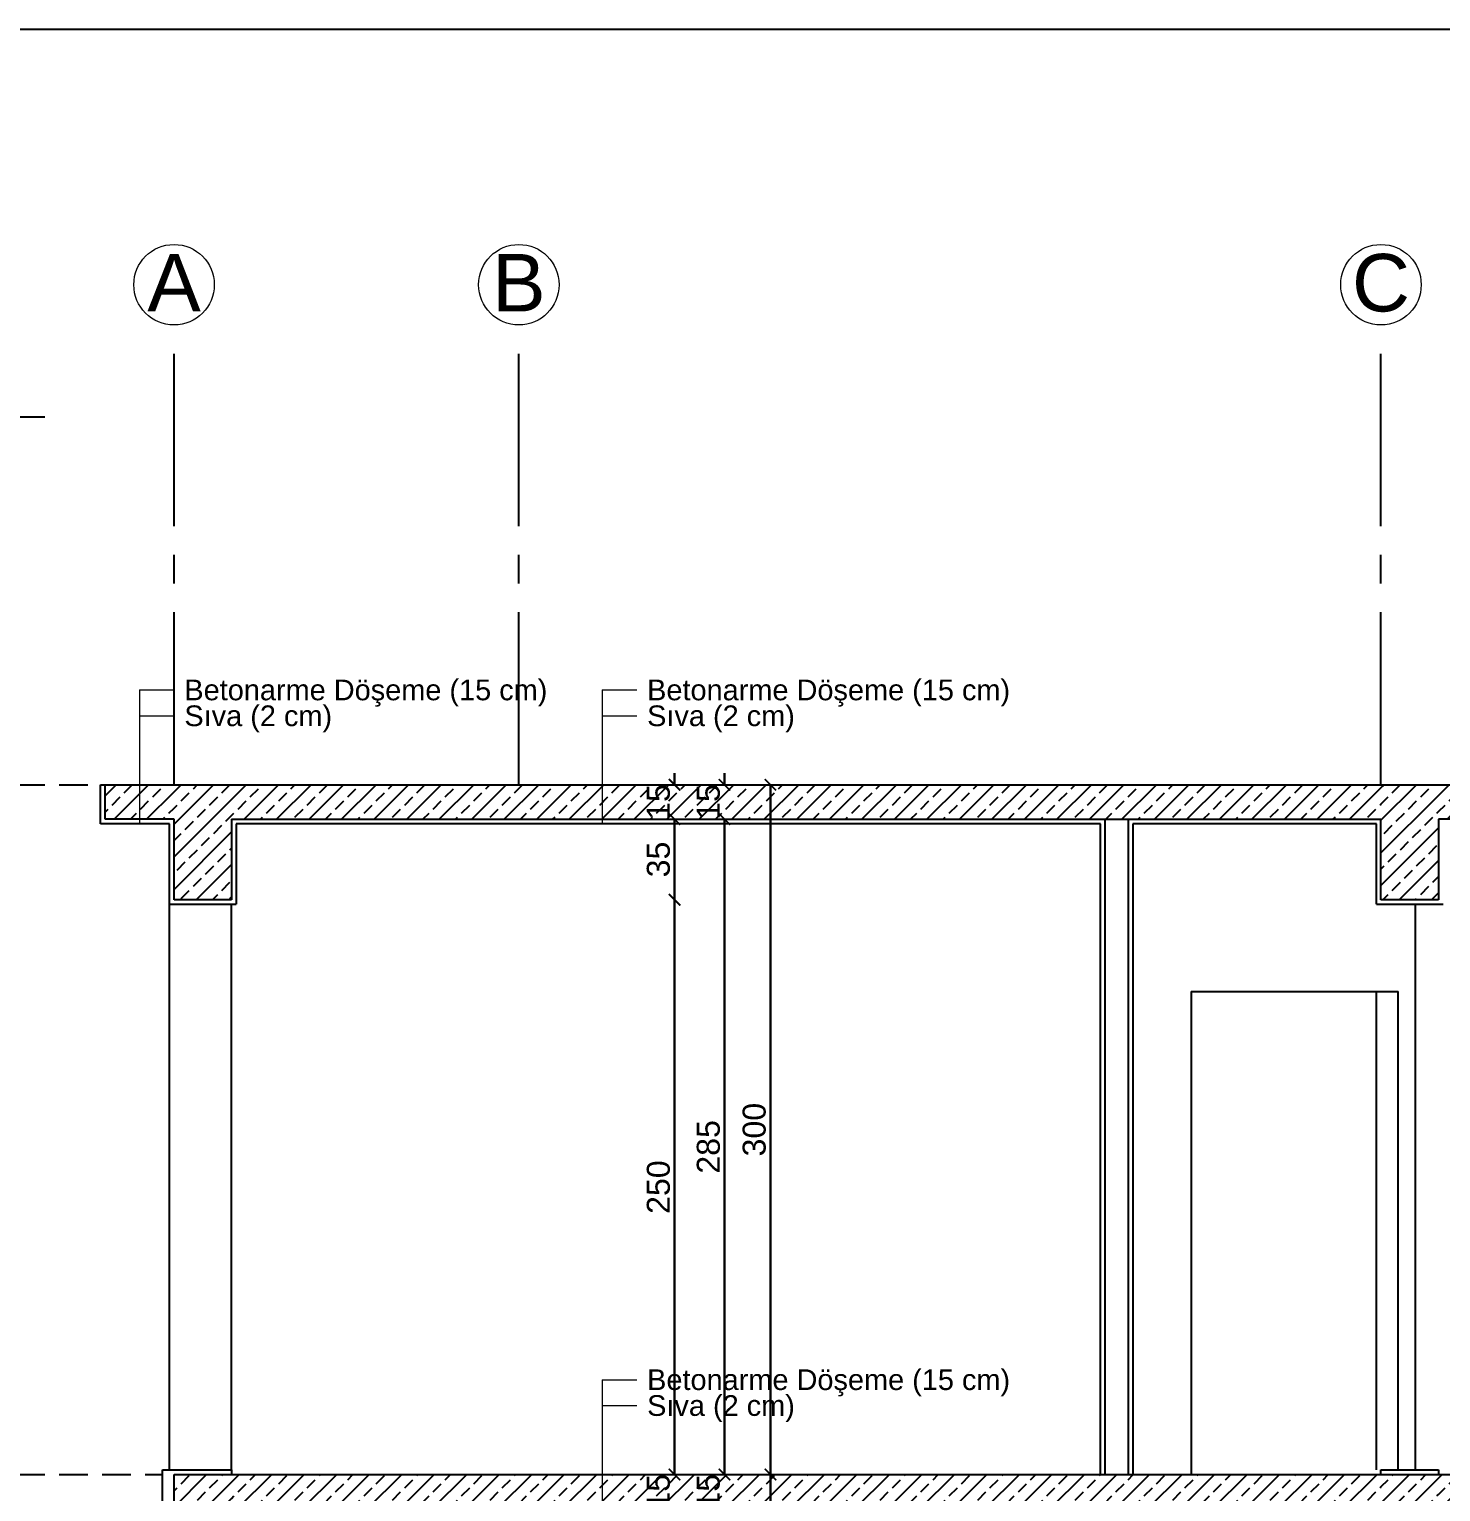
# Model space of a CAD drawing. Header units: millimetres. Extents: x 2232 to 85269, y -3593 to 5869.
# Drawn here: x 75888 to 76502, y 5233 to 5869 of the extents above; entities that cross this region are included whole.
import ezdxf

# ---------------------------------------------------------------- set-up
doc = ezdxf.new("R2010")
doc.units = ezdxf.units.MM
for name, pattern in [('CENTER2', [112.5, 75, -12.5, 12.5, -12.5]), ('DASHDOT2', [12.7, 6.35, -3.175, 0, -3.175]), ('DASHED4', [18.75, 12.5, -6.25])]:
    doc.linetypes.add(name, pattern=pattern)
for name, color, linetype, lineweight in [('aks', 251, 'DASHDOT2', 35), ('ölçü iç', 170, 'Continuous', 9), ('ÖLÇÜ İÇ', 7, 'Continuous', 9)]:
    doc.layers.add(name, color=color, linetype=linetype, lineweight=lineweight)
doc.layers.add('Standart', color=7, linetype='Continuous')
doc.styles.add('arial_1_18', font='arial.ttf', dxfattribs={"height": 0.2})
doc.styles.get("Standard").update_dxf_attribs({"font": 'arial.ttf'})
doc.dimstyles.new('zulay iç ölçü', dxfattribs={"dimtxt": 10, "dimasz": 5, "dimexe": 0.18, "dimexo": 0, "dimgap": 2, "dimtad": 3, "dimdec": 0, "dimzin": 0, "dimdsep": 46, "dimtxsty": 'Standard', "dimblk": 'ARCHTICK', "dimcen": 0.09, "dimse1": 1, "dimse2": 1, "dimadec": 0, "dimazin": 0, "dimtfac": 1, "dimtdec": 0, "dimtix": 1, "dimtofl": 0, "dimtmove": 0, "dimatfit": 3, "dimldrblk": 'ARCHTICK', "dimfxl": 1, "dimtolj": 1, "dimtzin": 0, "dimarcsym": 0})
pattern_1 = [(45, (0, 0), (-7.07107, 7.07107), []), (45, (7.071, 0), (-7.07107, 7.07107), [5, -2.5])]

# ---------------------------------------------------------------- blocks, each defined once
blk = doc.blocks.new('IDE936Entity10956')
at = {"layer": 'Standart', "color": 123, "linetype": 'DASHED4', "lineweight": -3}
blk.add_lwpolyline([(-350, 1510), (-50, 1510)], dxfattribs=at)
blk = doc.blocks.new('IDE936Entity10957')
at = {"layer": 'Standart', "color": 123, "linetype": 'DASHED4', "lineweight": -3}
blk.add_lwpolyline([(-350, 1350), (-32, 1350)], dxfattribs=at)
blk = doc.blocks.new('IDE936Entity10958')
at = {"layer": 'Standart', "color": 123, "linetype": 'DASHED4', "lineweight": -3}
blk.add_lwpolyline([(-350, 1050), (-5, 1050)], dxfattribs=at)
blk = doc.blocks.new('IDE936Entity11009')
at = {"layer": 'Standart', "color": 173, "linetype": 'Continuous', "lineweight": 5}
for points in [[(186.29, 1391.25), (186.29, 1333)], [(186.29, 1391.25), (201.29, 1391.25)], [(186.29, 1380), (201.29, 1380)]]:
    blk.add_lwpolyline(points, dxfattribs=at)
at = {"layer": 'Standart', "color": 173, "linetype": 'Continuous', "lineweight": 5, "style": 'arial_1_18'}
for s, p in [('Betonarme Döşeme (15 cm)', (205.79, 1386.75)), ('Sıva (2 cm)', (205.79, 1375.5))]:
    blk.add_text(s, height=9, dxfattribs=at).set_placement(p)
blk = doc.blocks.new('IDE936Entity11010')
at = {"layer": 'Standart', "color": 173, "linetype": 'Continuous', "lineweight": 5}
for points in [[(-15, 1391.25), (-15, 1333)], [(-15, 1391.25), (0, 1391.25)], [(-15, 1380), (0, 1380)]]:
    blk.add_lwpolyline(points, dxfattribs=at)
at = {"layer": 'Standart', "color": 173, "linetype": 'Continuous', "lineweight": 5, "style": 'arial_1_18'}
for s, p in [('Betonarme Döşeme (15 cm)', (4.5, 1386.75)), ('Sıva (2 cm)', (4.5, 1375.5))]:
    blk.add_text(s, height=9, dxfattribs=at).set_placement(p)
blk = doc.blocks.new('IDE936Entity11017')
at = {"layer": 'Standart', "color": 173, "linetype": 'Continuous', "lineweight": 5}
for points in [[(186.29, 1091.25), (186.29, 1033)], [(186.29, 1091.25), (201.29, 1091.25)], [(186.29, 1080), (201.29, 1080)]]:
    blk.add_lwpolyline(points, dxfattribs=at)
at = {"layer": 'Standart', "color": 173, "linetype": 'Continuous', "lineweight": 5, "style": 'arial_1_18'}
for s, p in [('Betonarme Döşeme (15 cm)', (205.79, 1086.75)), ('Sıva (2 cm)', (205.79, 1075.5))]:
    blk.add_text(s, height=9, dxfattribs=at).set_placement(p)
blk = doc.blocks.new('IDE936Entity11045')
at = {"layer": 'Standart', "linetype": 'Continuous', "lineweight": -3}
h = blk.add_hatch(dxfattribs=at)
h.set_pattern_fill('ANSI33', color=171, scale=40, style=0)
h.set_pattern_definition(pattern_1)
h.paths.add_polyline_path([(975, 1335), (550, 1335), (550, 1350), (975, 1350)])
blk = doc.blocks.new('IDE936Entity11046')
at = {"layer": 'Standart', "linetype": 'Continuous', "lineweight": -3}
h = blk.add_hatch(dxfattribs=at)
h.set_pattern_fill('ANSI33', color=171, scale=40, style=0)
h.set_pattern_definition(pattern_1)
h.paths.add_polyline_path([(525, 1335), (25, 1335), (25, 1350), (525, 1350)])
blk = doc.blocks.new('IDE936Entity11047')
at = {"layer": 'Standart', "linetype": 'Continuous', "lineweight": -3}
h = blk.add_hatch(dxfattribs=at)
h.set_pattern_fill('ANSI33', color=171, scale=40, style=0)
h.set_pattern_definition(pattern_1)
h.paths.add_polyline_path([(25, 1300), (0, 1300), (0, 1350), (25, 1350)])
blk = doc.blocks.new('IDE936Entity11048')
at = {"layer": 'Standart', "linetype": 'Continuous', "lineweight": -3}
h = blk.add_hatch(dxfattribs=at)
h.set_pattern_fill('ANSI33', color=171, scale=40, style=0)
h.set_pattern_definition(pattern_1)
h.paths.add_polyline_path([(550, 1300), (525, 1300), (525, 1350), (550, 1350)])
blk = doc.blocks.new('IDE936Entity11055')
at = {"layer": 'Standart', "linetype": 'Continuous', "lineweight": -3}
h = blk.add_hatch(dxfattribs=at)
h.set_pattern_fill('ANSI33', color=171, scale=40, style=0)
h.set_pattern_definition(pattern_1)
h.paths.add_polyline_path([(0, 1335), (-30, 1335), (-30, 1350), (0, 1350)])
blk = doc.blocks.new('IDE936Entity11061')
at = {"layer": 'Standart', "linetype": 'Continuous', "lineweight": -3}
h = blk.add_hatch(dxfattribs=at)
h.set_pattern_fill('ANSI33', color=171, scale=40, style=0)
h.set_pattern_definition(pattern_1)
h.paths.add_polyline_path([(975, 1035), (550, 1035), (550, 1050), (975, 1050)])
blk = doc.blocks.new('IDE936Entity11062')
at = {"layer": 'Standart', "linetype": 'Continuous', "lineweight": -3}
h = blk.add_hatch(dxfattribs=at)
h.set_pattern_fill('ANSI33', color=171, scale=40, style=0)
h.set_pattern_definition(pattern_1)
h.paths.add_polyline_path([(525, 1035), (25, 1035), (25, 1050), (525, 1050)])
blk = doc.blocks.new('IDE936Entity11063')
at = {"layer": 'Standart', "linetype": 'Continuous', "lineweight": -3}
h = blk.add_hatch(dxfattribs=at)
h.set_pattern_fill('ANSI33', color=171, scale=40, style=0)
h.set_pattern_definition(pattern_1)
h.paths.add_polyline_path([(25, 1000), (0, 1000), (0, 1050), (25, 1050)])
blk = doc.blocks.new('IDE936Entity11064')
at = {"layer": 'Standart', "linetype": 'Continuous', "lineweight": -3}
h = blk.add_hatch(dxfattribs=at)
h.set_pattern_fill('ANSI33', color=171, scale=40, style=0)
h.set_pattern_definition(pattern_1)
h.paths.add_polyline_path([(550, 1000), (525, 1000), (525, 1050), (550, 1050)])
blk = doc.blocks.new('IDE936Entity11118')
at = {"layer": 'Standart', "color": 159, "linetype": 'Continuous', "lineweight": -3}
blk.add_lwpolyline([(-2, 1052), (-2, 1298)], dxfattribs=at)
blk = doc.blocks.new('IDE936Entity11119')
at = {"layer": 'Standart', "color": 159, "linetype": 'Continuous', "lineweight": -3}
blk.add_lwpolyline([(523, 1052), (523, 1260.05)], dxfattribs=at)
blk = doc.blocks.new('IDE936Entity11152')
at = {"layer": 'Standart', "color": 159, "linetype": 'Continuous', "lineweight": -3}
blk.add_lwpolyline([(540, 1052), (540, 1298)], dxfattribs=at)
blk = doc.blocks.new('IDE936Entity11153')
at = {"layer": 'Standart', "color": 159, "linetype": 'Continuous', "lineweight": -3}
blk.add_lwpolyline([(442.5, 1260.05), (442.5, 1050.05)], dxfattribs=at)
blk = doc.blocks.new('IDE936Entity11154')
at = {"layer": 'Standart', "color": 159, "linetype": 'Continuous', "lineweight": -3}
blk.add_lwpolyline([(532.5, 1052), (532.5, 1260.05)], dxfattribs=at)
blk = doc.blocks.new('IDE936Entity11155')
at = {"layer": 'Standart', "color": 159, "linetype": 'Continuous', "lineweight": -3}
blk.add_lwpolyline([(442.5, 1260.05), (523, 1260.05)], dxfattribs=at)
blk = doc.blocks.new('IDE936Entity11156')
at = {"layer": 'Standart', "color": 159, "linetype": 'Continuous', "lineweight": -3}
blk.add_lwpolyline([(25, 1052), (25, 1298)], dxfattribs=at)
blk = doc.blocks.new('IDE936Entity11276')
at = {"layer": 'Standart', "color": 159, "linetype": 'Continuous', "lineweight": -3}
blk.add_lwpolyline([(975, 1335), (550, 1335)], dxfattribs=at)
blk = doc.blocks.new('IDE936Entity11277')
at = {"layer": 'Standart', "color": 159, "linetype": 'Continuous', "lineweight": -3}
blk.add_lwpolyline([(-30, 1350), (3260, 1350)], dxfattribs=at)
blk = doc.blocks.new('IDE936Entity11278')
at = {"layer": 'Standart', "color": 159, "linetype": 'Continuous', "lineweight": -3}
blk.add_lwpolyline([(25, 1335), (405, 1335)], dxfattribs=at)
blk = doc.blocks.new('IDE936Entity11279')
at = {"layer": 'Standart', "color": 159, "linetype": 'Continuous', "lineweight": -3}
blk.add_lwpolyline([(405, 1335), (415, 1335)], dxfattribs=at)
blk = doc.blocks.new('IDE936Entity11280')
at = {"layer": 'Standart', "color": 159, "linetype": 'Continuous', "lineweight": -3}
blk.add_lwpolyline([(415, 1335), (525, 1335)], dxfattribs=at)
blk = doc.blocks.new('IDE936Entity11281')
at = {"layer": 'Standart', "color": 159, "linetype": 'Continuous', "lineweight": -3}
blk.add_lwpolyline([(0, 1300), (0, 1335)], dxfattribs=at)
blk = doc.blocks.new('IDE936Entity11282')
at = {"layer": 'Standart', "color": 159, "linetype": 'Continuous', "lineweight": -3}
blk.add_lwpolyline([(25, 1300), (0, 1300)], dxfattribs=at)
blk = doc.blocks.new('IDE936Entity11283')
at = {"layer": 'Standart', "color": 159, "linetype": 'Continuous', "lineweight": -3}
blk.add_lwpolyline([(525, 1300), (525, 1335)], dxfattribs=at)
blk = doc.blocks.new('IDE936Entity11284')
at = {"layer": 'Standart', "color": 159, "linetype": 'Continuous', "lineweight": -3}
blk.add_lwpolyline([(550, 1300), (525, 1300)], dxfattribs=at)
blk = doc.blocks.new('IDE936Entity11298')
at = {"layer": 'Standart', "color": 159, "linetype": 'Continuous', "lineweight": -3}
blk.add_lwpolyline([(-30, 1335), (-30, 1350)], dxfattribs=at)
blk = doc.blocks.new('IDE936Entity11299')
at = {"layer": 'Standart', "color": 159, "linetype": 'Continuous', "lineweight": -3}
blk.add_lwpolyline([(0, 1335), (-30, 1335)], dxfattribs=at)
blk = doc.blocks.new('IDE936Entity11320')
at = {"layer": 'Standart', "color": 159, "linetype": 'Continuous', "lineweight": -3}
blk.add_lwpolyline([(550, 1050), (890, 1050.05)], dxfattribs=at)
blk = doc.blocks.new('IDE936Entity11325')
at = {"layer": 'Standart', "color": 159, "linetype": 'Continuous', "lineweight": -3}
blk.add_lwpolyline([(25, 1050), (403, 1050)], dxfattribs=at)
blk = doc.blocks.new('IDE936Entity11326')
at = {"layer": 'Standart', "color": 159, "linetype": 'Continuous', "lineweight": -3}
blk.add_lwpolyline([(405, 1050), (415, 1050)], dxfattribs=at)
blk = doc.blocks.new('IDE936Entity11327')
at = {"layer": 'Standart', "color": 159, "linetype": 'Continuous', "lineweight": -3}
blk.add_lwpolyline([(415, 1050), (417, 1050)], dxfattribs=at)
blk = doc.blocks.new('IDE936Entity11328')
at = {"layer": 'Standart', "color": 159, "linetype": 'Continuous', "lineweight": -3}
blk.add_lwpolyline([(525, 1050.05), (550, 1050)], dxfattribs=at)
blk = doc.blocks.new('IDE936Entity11329')
at = {"layer": 'Standart', "color": 159, "linetype": 'Continuous', "lineweight": -3}
blk.add_lwpolyline([(0, 1000), (0, 1050)], dxfattribs=at)
blk = doc.blocks.new('IDE936Entity11331')
at = {"layer": 'Standart', "color": 159, "linetype": 'Continuous', "lineweight": -3}
blk.add_lwpolyline([(0, 1050), (25, 1050)], dxfattribs=at)
blk = doc.blocks.new('IDE936Entity11495')
at = {"layer": 'Standart', "color": 159, "linetype": 'Continuous', "lineweight": -3}
blk.add_lwpolyline([(550, 1335), (550, 1300)], dxfattribs=at)
blk = doc.blocks.new('IDE936Entity11496')
at = {"layer": 'Standart', "color": 159, "linetype": 'Continuous', "lineweight": -3}
blk.add_lwpolyline([(25, 1335), (25, 1300)], dxfattribs=at)
blk = doc.blocks.new('IDE936Entity11537')
at = {"layer": 'Standart', "color": 166, "linetype": 'Continuous', "lineweight": -3}
blk.add_lwpolyline([(405, 1050), (405, 1335)], dxfattribs=at)
blk = doc.blocks.new('IDE936Entity11538')
at = {"layer": 'Standart', "color": 166, "linetype": 'Continuous', "lineweight": -3}
blk.add_lwpolyline([(415, 1335), (415, 1050)], dxfattribs=at)
blk = doc.blocks.new('IDE936Entity11585')
at = {"layer": 'Standart', "color": 11, "linetype": 'Continuous', "lineweight": -3}
blk.add_lwpolyline([(523, 1298), (540, 1298)], dxfattribs=at)
blk = doc.blocks.new('IDE936Entity11586')
at = {"layer": 'Standart', "color": 11, "linetype": 'Continuous', "lineweight": -3}
blk.add_lwpolyline([(523, 1298), (523, 1333)], dxfattribs=at)
blk = doc.blocks.new('IDE936Entity11587')
at = {"layer": 'Standart', "color": 11, "linetype": 'Continuous', "lineweight": -3}
blk.add_lwpolyline([(523, 1333), (417, 1333)], dxfattribs=at)
blk = doc.blocks.new('IDE936Entity11588')
at = {"layer": 'Standart', "color": 11, "linetype": 'Continuous', "lineweight": -3}
blk.add_lwpolyline([(417, 1333), (417, 1050)], dxfattribs=at)
blk = doc.blocks.new('IDE936Entity11604')
at = {"layer": 'Standart', "color": 11, "linetype": 'Continuous', "lineweight": -3}
blk.add_lwpolyline([(525, 1050.05), (525, 1052)], dxfattribs=at)
blk = doc.blocks.new('IDE936Entity11605')
at = {"layer": 'Standart', "color": 11, "linetype": 'Continuous', "lineweight": -3}
blk.add_lwpolyline([(525, 1052), (532.5, 1052)], dxfattribs=at)
blk = doc.blocks.new('IDE936Entity11606')
at = {"layer": 'Standart', "color": 11, "linetype": 'Continuous', "lineweight": -3}
blk.add_lwpolyline([(550, 1052), (550, 1050)], dxfattribs=at)
blk = doc.blocks.new('IDE936Entity11607')
at = {"layer": 'Standart', "color": 11, "linetype": 'Continuous', "lineweight": -3}
blk.add_lwpolyline([(403, 1050), (403, 1333)], dxfattribs=at)
blk = doc.blocks.new('IDE936Entity11608')
at = {"layer": 'Standart', "color": 11, "linetype": 'Continuous', "lineweight": -3}
blk.add_lwpolyline([(403, 1333), (27, 1333)], dxfattribs=at)
blk = doc.blocks.new('IDE936Entity11609')
at = {"layer": 'Standart', "color": 11, "linetype": 'Continuous', "lineweight": -3}
blk.add_lwpolyline([(27, 1333), (27, 1298)], dxfattribs=at)
blk = doc.blocks.new('IDE936Entity11610')
at = {"layer": 'Standart', "color": 11, "linetype": 'Continuous', "lineweight": -3}
blk.add_lwpolyline([(-2, 1298), (-2, 1333)], dxfattribs=at)
blk = doc.blocks.new('IDE936Entity11611')
at = {"layer": 'Standart', "color": 11, "linetype": 'Continuous', "lineweight": -3}
blk.add_lwpolyline([(-2, 1333), (-32, 1333)], dxfattribs=at)
blk = doc.blocks.new('IDE936Entity11612')
at = {"layer": 'Standart', "color": 11, "linetype": 'Continuous', "lineweight": -3}
blk.add_lwpolyline([(-32, 1333), (-32, 1350)], dxfattribs=at)
blk = doc.blocks.new('IDE936Entity11613')
at = {"layer": 'Standart', "color": 11, "linetype": 'Continuous', "lineweight": -3}
blk.add_lwpolyline([(-32, 1350), (-30, 1350)], dxfattribs=at)
blk = doc.blocks.new('IDE936Entity11666')
at = {"layer": 'Standart', "color": 11, "linetype": 'Continuous', "lineweight": -3}
blk.add_lwpolyline([(-5, 998), (-5, 1052)], dxfattribs=at)
blk = doc.blocks.new('IDE936Entity11667')
at = {"layer": 'Standart', "color": 11, "linetype": 'Continuous', "lineweight": -3}
blk.add_lwpolyline([(25, 1052), (25, 1050)], dxfattribs=at)
blk = doc.blocks.new('IDE936Entity11813')
at = {"layer": 'Standart', "color": 159, "linetype": 'Continuous', "lineweight": -3}
blk.add_lwpolyline([(523, 1260.05), (532.5, 1260.05)], dxfattribs=at)
blk = doc.blocks.new('IDE936Entity11834')
at = {"layer": 'Standart', "color": 159, "linetype": 'Continuous', "lineweight": -3}
blk.add_lwpolyline([(403, 1050), (405, 1050)], dxfattribs=at)
blk = doc.blocks.new('IDE936Entity11835')
at = {"layer": 'Standart', "color": 159, "linetype": 'Continuous', "lineweight": -3}
blk.add_lwpolyline([(417, 1050), (442.5, 1050.05)], dxfattribs=at)
blk = doc.blocks.new('IDE936Entity11836')
at = {"layer": 'Standart', "color": 159, "linetype": 'Continuous', "lineweight": -3}
blk.add_lwpolyline([(442.5, 1050.05), (525, 1050.05)], dxfattribs=at)
blk = doc.blocks.new('IDE936Entity11899')
at = {"layer": 'Standart', "color": 11, "linetype": 'Continuous', "lineweight": -3}
blk.add_lwpolyline([(540, 1298), (552, 1298)], dxfattribs=at)
blk = doc.blocks.new('IDE936Entity11902')
at = {"layer": 'Standart', "color": 11, "linetype": 'Continuous', "lineweight": -3}
blk.add_lwpolyline([(532.5, 1052), (540, 1052)], dxfattribs=at)
blk = doc.blocks.new('IDE936Entity11903')
at = {"layer": 'Standart', "color": 11, "linetype": 'Continuous', "lineweight": -3}
blk.add_lwpolyline([(540, 1052), (550, 1052)], dxfattribs=at)
blk = doc.blocks.new('IDE936Entity11904')
at = {"layer": 'Standart', "color": 11, "linetype": 'Continuous', "lineweight": -3}
blk.add_lwpolyline([(-2, 1298), (27, 1298)], dxfattribs=at)
blk = doc.blocks.new('IDE936Entity11917')
at = {"layer": 'Standart', "color": 11, "linetype": 'Continuous', "lineweight": -3}
blk.add_lwpolyline([(-5, 1052), (25, 1052)], dxfattribs=at)
blk = doc.blocks.new('_ArchTick')
at = {"color": 0, "linetype": 'ByBlock', "const_width": 0.15}
blk.add_lwpolyline([(-0.5, -0.5), (0.5, 0.5)], dxfattribs=at)
blk = doc.blocks.new('*D2435')
at = {"layer": 'Defpoints', "color": 0, "transparency": 16777216}
for p in [(661197.5, -126478.54), (661197.5, -126493.54), (661204.5, -126493.54)]:
    blk.add_point(p, dxfattribs=at)
at = {"layer": 'ÖLÇÜ İÇ', "color": 0, "lineweight": -2, "transparency": 16777216}
for p, q in [((661204.5, -126478.54), (661204.5, -126473.54)), ((661204.5, -126493.54), (661204.5, -126498.54))]:
    blk.add_line(p, q, dxfattribs=at)
at = {"layer": 'ÖLÇÜ İÇ', "color": 0, "lineweight": -2, "transparency": 16777216, "xscale": 5, "yscale": 5, "zscale": 5}
for p, rotation in [((661204.5, -126478.54), 270), ((661204.5, -126493.54), 90)]:
    blk.add_blockref('_ArchTick', p, dxfattribs=dict(at, rotation=rotation))
at = {"layer": 'ÖLÇÜ İÇ', "color": 0, "transparency": 16777216, "insert": (661197.5, -126486.04), "char_height": 10, "attachment_point": 5, "rotation": 90}
blk.add_mtext('\\A1;15', dxfattribs=at)
blk = doc.blocks.new('*D2436')
at = {"layer": 'Defpoints', "color": 0, "transparency": 16777216}
for p in [(661197.5, -126493.54), (661177.16, -126528.54), (661204.5, -126528.54)]:
    blk.add_point(p, dxfattribs=at)
at = {"layer": 'ÖLÇÜ İÇ', "color": 0, "lineweight": -2, "transparency": 16777216}
blk.add_line((661204.5, -126493.54), (661204.5, -126528.54), dxfattribs=at)
at = {"layer": 'ÖLÇÜ İÇ', "color": 0, "lineweight": -2, "transparency": 16777216, "xscale": 5, "yscale": 5, "zscale": 5}
for p, rotation in [((661204.5, -126493.54), 90), ((661204.5, -126528.54), 270)]:
    blk.add_blockref('_ArchTick', p, dxfattribs=dict(at, rotation=rotation))
at = {"layer": 'ÖLÇÜ İÇ', "color": 0, "transparency": 16777216, "insert": (661197.5, -126511.04), "char_height": 10, "attachment_point": 5, "rotation": 90}
blk.add_mtext('\\A1;35', dxfattribs=at)
blk = doc.blocks.new('*D2437')
at = {"layer": 'Defpoints', "color": 0, "transparency": 16777216}
for p in [(661177.16, -126528.54), (661187, -126778.54), (661204.5, -126778.54)]:
    blk.add_point(p, dxfattribs=at)
at = {"layer": 'ÖLÇÜ İÇ', "color": 0, "lineweight": -2, "transparency": 16777216}
blk.add_line((661204.5, -126528.54), (661204.5, -126778.54), dxfattribs=at)
at = {"layer": 'ÖLÇÜ İÇ', "color": 0, "lineweight": -2, "transparency": 16777216, "xscale": 5, "yscale": 5, "zscale": 5}
for p, rotation in [((661204.5, -126528.54), 90), ((661204.5, -126778.54), 270)]:
    blk.add_blockref('_ArchTick', p, dxfattribs=dict(at, rotation=rotation))
at = {"layer": 'ÖLÇÜ İÇ', "color": 0, "transparency": 16777216, "insert": (661197.5, -126653.54), "char_height": 10, "attachment_point": 5, "rotation": 90}
blk.add_mtext('\\A1;250', dxfattribs=at)
blk = doc.blocks.new('*D2438')
at = {"layer": 'Defpoints', "color": 0, "transparency": 16777216}
for p in [(661246.19, -126478.54), (661246.19, -126778.54), (661246.19, -126778.54)]:
    blk.add_point(p, dxfattribs=at)
at = {"layer": 'ÖLÇÜ İÇ', "color": 0, "lineweight": -2, "transparency": 16777216}
blk.add_line((661246.19, -126478.54), (661246.19, -126778.54), dxfattribs=at)
at = {"layer": 'ÖLÇÜ İÇ', "color": 0, "lineweight": -2, "transparency": 16777216, "xscale": 5, "yscale": 5, "zscale": 5}
for p, rotation in [((661246.19, -126478.54), 90), ((661246.19, -126778.54), 270)]:
    blk.add_blockref('_ArchTick', p, dxfattribs=dict(at, rotation=rotation))
at = {"layer": 'ÖLÇÜ İÇ', "color": 0, "transparency": 16777216, "insert": (661239.19, -126628.54), "char_height": 10, "attachment_point": 5, "rotation": 90}
blk.add_mtext('\\A1;300', dxfattribs=at)
blk = doc.blocks.new('*D2439')
at = {"layer": 'Defpoints', "color": 0, "transparency": 16777216}
for p in [(661220.99, -126478.54), (661178.88, -126493.54), (661226.24, -126493.54)]:
    blk.add_point(p, dxfattribs=at)
at = {"layer": 'ÖLÇÜ İÇ', "color": 0, "lineweight": -2, "transparency": 16777216}
for p, q in [((661226.24, -126478.54), (661226.24, -126473.54)), ((661226.24, -126493.54), (661226.24, -126498.54))]:
    blk.add_line(p, q, dxfattribs=at)
at = {"layer": 'ÖLÇÜ İÇ', "color": 0, "lineweight": -2, "transparency": 16777216, "xscale": 5, "yscale": 5, "zscale": 5}
for p, rotation in [((661226.24, -126478.54), 270), ((661226.24, -126493.54), 90)]:
    blk.add_blockref('_ArchTick', p, dxfattribs=dict(at, rotation=rotation))
at = {"layer": 'ÖLÇÜ İÇ', "color": 0, "transparency": 16777216, "insert": (661219.24, -126486.04), "char_height": 10, "attachment_point": 5, "rotation": 90}
blk.add_mtext('\\A1;15', dxfattribs=at)
blk = doc.blocks.new('*D2440')
at = {"layer": 'Defpoints', "color": 0, "transparency": 16777216}
for p in [(661178.88, -126493.54), (661226.24, -126778.54), (661226.24, -126778.54)]:
    blk.add_point(p, dxfattribs=at)
at = {"layer": 'ÖLÇÜ İÇ', "color": 0, "lineweight": -2, "transparency": 16777216}
blk.add_line((661226.24, -126493.54), (661226.24, -126778.54), dxfattribs=at)
at = {"layer": 'ÖLÇÜ İÇ', "color": 0, "lineweight": -2, "transparency": 16777216, "xscale": 5, "yscale": 5, "zscale": 5}
for p, rotation in [((661226.24, -126493.54), 90), ((661226.24, -126778.54), 270)]:
    blk.add_blockref('_ArchTick', p, dxfattribs=dict(at, rotation=rotation))
at = {"layer": 'ÖLÇÜ İÇ', "color": 0, "transparency": 16777216, "insert": (661219.24, -126636.04), "char_height": 10, "attachment_point": 5, "rotation": 90}
blk.add_mtext('\\A1;285', dxfattribs=at)
blk = doc.blocks.new('*D2441')
at = {"layer": 'Defpoints', "color": 0, "transparency": 16777216}
for p in [(661197.5, -126778.54), (661197.5, -126793.54), (661204.5, -126793.54)]:
    blk.add_point(p, dxfattribs=at)
at = {"layer": 'ÖLÇÜ İÇ', "color": 0, "lineweight": -2, "transparency": 16777216}
for p, q in [((661204.5, -126778.54), (661204.5, -126773.54)), ((661204.5, -126793.54), (661204.5, -126798.54))]:
    blk.add_line(p, q, dxfattribs=at)
at = {"layer": 'ÖLÇÜ İÇ', "color": 0, "lineweight": -2, "transparency": 16777216, "xscale": 5, "yscale": 5, "zscale": 5}
for p, rotation in [((661204.5, -126778.54), 270), ((661204.5, -126793.54), 90)]:
    blk.add_blockref('_ArchTick', p, dxfattribs=dict(at, rotation=rotation))
at = {"layer": 'ÖLÇÜ İÇ', "color": 0, "transparency": 16777216, "insert": (661197.5, -126786.04), "char_height": 10, "attachment_point": 5, "rotation": 90}
blk.add_mtext('\\A1;15', dxfattribs=at)
blk = doc.blocks.new('*D2444')
at = {"layer": 'Defpoints', "color": 0, "transparency": 16777216}
for p in [(661246.19, -126778.54), (661246.19, -127078.54), (661246.19, -127078.54)]:
    blk.add_point(p, dxfattribs=at)
at = {"layer": 'ÖLÇÜ İÇ', "color": 0, "lineweight": -2, "transparency": 16777216}
blk.add_line((661246.19, -126778.54), (661246.19, -127078.54), dxfattribs=at)
at = {"layer": 'ÖLÇÜ İÇ', "color": 0, "lineweight": -2, "transparency": 16777216, "xscale": 5, "yscale": 5, "zscale": 5}
for p, rotation in [((661246.19, -126778.54), 90), ((661246.19, -127078.54), 270)]:
    blk.add_blockref('_ArchTick', p, dxfattribs=dict(at, rotation=rotation))
at = {"layer": 'ÖLÇÜ İÇ', "color": 0, "transparency": 16777216, "insert": (661239.19, -126928.54), "char_height": 10, "attachment_point": 5, "rotation": 90}
blk.add_mtext('\\A1;300', dxfattribs=at)
blk = doc.blocks.new('*D2445')
at = {"layer": 'Defpoints', "color": 0, "transparency": 16777216}
for p in [(661220.99, -126478.54), (661178.88, -126493.54), (661226.24, -126493.54)]:
    blk.add_point(p, dxfattribs=at)
at = {"layer": 'ÖLÇÜ İÇ', "color": 0, "lineweight": -2, "transparency": 16777216}
for p, q in [((661226.24, -126478.54), (661226.24, -126473.54)), ((661226.24, -126493.54), (661226.24, -126498.54))]:
    blk.add_line(p, q, dxfattribs=at)
at = {"layer": 'ÖLÇÜ İÇ', "color": 0, "lineweight": -2, "transparency": 16777216, "xscale": 5, "yscale": 5, "zscale": 5}
for p, rotation in [((661226.24, -126478.54), 270), ((661226.24, -126493.54), 90)]:
    blk.add_blockref('_ArchTick', p, dxfattribs=dict(at, rotation=rotation))
at = {"layer": 'ÖLÇÜ İÇ', "color": 0, "transparency": 16777216, "insert": (661219.24, -126486.04), "char_height": 10, "attachment_point": 5, "rotation": 90}
blk.add_mtext('\\A1;15', dxfattribs=at)
blk = doc.blocks.new('*D2446')
at = {"layer": 'Defpoints', "color": 0, "transparency": 16777216}
for p in [(661178.88, -126493.54), (661226.24, -126778.54), (661226.24, -126778.54)]:
    blk.add_point(p, dxfattribs=at)
at = {"layer": 'ÖLÇÜ İÇ', "color": 0, "lineweight": -2, "transparency": 16777216}
blk.add_line((661226.24, -126493.54), (661226.24, -126778.54), dxfattribs=at)
at = {"layer": 'ÖLÇÜ İÇ', "color": 0, "lineweight": -2, "transparency": 16777216, "xscale": 5, "yscale": 5, "zscale": 5}
for p, rotation in [((661226.24, -126493.54), 90), ((661226.24, -126778.54), 270)]:
    blk.add_blockref('_ArchTick', p, dxfattribs=dict(at, rotation=rotation))
at = {"layer": 'ÖLÇÜ İÇ', "color": 0, "transparency": 16777216, "insert": (661219.24, -126636.04), "char_height": 10, "attachment_point": 5, "rotation": 90}
blk.add_mtext('\\A1;285', dxfattribs=at)
blk = doc.blocks.new('*D2451')
at = {"layer": 'Defpoints', "color": 0, "transparency": 16777216}
for p in [(661220.99, -126478.54), (661178.88, -126493.54), (661226.24, -126493.54)]:
    blk.add_point(p, dxfattribs=at)
at = {"layer": 'ÖLÇÜ İÇ', "color": 0, "lineweight": -2, "transparency": 16777216}
for p, q in [((661226.24, -126478.54), (661226.24, -126473.54)), ((661226.24, -126493.54), (661226.24, -126498.54))]:
    blk.add_line(p, q, dxfattribs=at)
at = {"layer": 'ÖLÇÜ İÇ', "color": 0, "lineweight": -2, "transparency": 16777216, "xscale": 5, "yscale": 5, "zscale": 5}
for p, rotation in [((661226.24, -126478.54), 270), ((661226.24, -126493.54), 90)]:
    blk.add_blockref('_ArchTick', p, dxfattribs=dict(at, rotation=rotation))
at = {"layer": 'ÖLÇÜ İÇ', "color": 0, "transparency": 16777216, "insert": (661219.24, -126486.04), "char_height": 10, "attachment_point": 5, "rotation": 90}
blk.add_mtext('\\A1;15', dxfattribs=at)
blk = doc.blocks.new('*D2452')
at = {"layer": 'Defpoints', "color": 0, "transparency": 16777216}
for p in [(661178.88, -126493.54), (661226.24, -126778.54), (661226.24, -126778.54)]:
    blk.add_point(p, dxfattribs=at)
at = {"layer": 'ÖLÇÜ İÇ', "color": 0, "lineweight": -2, "transparency": 16777216}
blk.add_line((661226.24, -126493.54), (661226.24, -126778.54), dxfattribs=at)
at = {"layer": 'ÖLÇÜ İÇ', "color": 0, "lineweight": -2, "transparency": 16777216, "xscale": 5, "yscale": 5, "zscale": 5}
for p, rotation in [((661226.24, -126493.54), 90), ((661226.24, -126778.54), 270)]:
    blk.add_blockref('_ArchTick', p, dxfattribs=dict(at, rotation=rotation))
at = {"layer": 'ÖLÇÜ İÇ', "color": 0, "transparency": 16777216, "insert": (661219.24, -126636.04), "char_height": 10, "attachment_point": 5, "rotation": 90}
blk.add_mtext('\\A1;285', dxfattribs=at)
blk = doc.blocks.new('*D2454')
at = {"layer": 'Defpoints', "color": 0, "transparency": 16777216}
for p in [(661220.99, -126478.54), (661178.88, -126493.54), (661226.24, -126493.54)]:
    blk.add_point(p, dxfattribs=at)
at = {"layer": 'ÖLÇÜ İÇ', "color": 0, "lineweight": -2, "transparency": 16777216}
for p, q in [((661226.24, -126478.54), (661226.24, -126473.54)), ((661226.24, -126493.54), (661226.24, -126498.54))]:
    blk.add_line(p, q, dxfattribs=at)
at = {"layer": 'ÖLÇÜ İÇ', "color": 0, "lineweight": -2, "transparency": 16777216, "xscale": 5, "yscale": 5, "zscale": 5}
for p, rotation in [((661226.24, -126478.54), 270), ((661226.24, -126493.54), 90)]:
    blk.add_blockref('_ArchTick', p, dxfattribs=dict(at, rotation=rotation))
at = {"layer": 'ÖLÇÜ İÇ', "color": 0, "transparency": 16777216, "insert": (661219.24, -126486.04), "char_height": 10, "attachment_point": 5, "rotation": 90}
blk.add_mtext('\\A1;15', dxfattribs=at)
blk = doc.blocks.new('*D2455')
at = {"layer": 'Defpoints', "color": 0, "transparency": 16777216}
for p in [(661178.88, -126493.54), (661226.24, -126778.54), (661226.24, -126778.54)]:
    blk.add_point(p, dxfattribs=at)
at = {"layer": 'ÖLÇÜ İÇ', "color": 0, "lineweight": -2, "transparency": 16777216}
blk.add_line((661226.24, -126493.54), (661226.24, -126778.54), dxfattribs=at)
at = {"layer": 'ÖLÇÜ İÇ', "color": 0, "lineweight": -2, "transparency": 16777216, "xscale": 5, "yscale": 5, "zscale": 5}
for p, rotation in [((661226.24, -126493.54), 90), ((661226.24, -126778.54), 270)]:
    blk.add_blockref('_ArchTick', p, dxfattribs=dict(at, rotation=rotation))
at = {"layer": 'ÖLÇÜ İÇ', "color": 0, "transparency": 16777216, "insert": (661219.24, -126636.04), "char_height": 10, "attachment_point": 5, "rotation": 90}
blk.add_mtext('\\A1;285', dxfattribs=at)
blk = doc.blocks.new('*D2456')
at = {"layer": 'Defpoints', "color": 0, "transparency": 16777216}
for p in [(661220.99, -126478.54), (661178.88, -126493.54), (661226.24, -126493.54)]:
    blk.add_point(p, dxfattribs=at)
at = {"layer": 'ÖLÇÜ İÇ', "color": 0, "lineweight": -2, "transparency": 16777216}
for p, q in [((661226.24, -126478.54), (661226.24, -126473.54)), ((661226.24, -126493.54), (661226.24, -126498.54))]:
    blk.add_line(p, q, dxfattribs=at)
at = {"layer": 'ÖLÇÜ İÇ', "color": 0, "lineweight": -2, "transparency": 16777216, "xscale": 5, "yscale": 5, "zscale": 5}
for p, rotation in [((661226.24, -126478.54), 270), ((661226.24, -126493.54), 90)]:
    blk.add_blockref('_ArchTick', p, dxfattribs=dict(at, rotation=rotation))
at = {"layer": 'ÖLÇÜ İÇ', "color": 0, "transparency": 16777216, "insert": (661219.24, -126486.04), "char_height": 10, "attachment_point": 5, "rotation": 90}
blk.add_mtext('\\A1;15', dxfattribs=at)
blk = doc.blocks.new('*D2457')
at = {"layer": 'Defpoints', "color": 0, "transparency": 16777216}
for p in [(661178.88, -126493.54), (661226.24, -126778.54), (661226.24, -126778.54)]:
    blk.add_point(p, dxfattribs=at)
at = {"layer": 'ÖLÇÜ İÇ', "color": 0, "lineweight": -2, "transparency": 16777216}
blk.add_line((661226.24, -126493.54), (661226.24, -126778.54), dxfattribs=at)
at = {"layer": 'ÖLÇÜ İÇ', "color": 0, "lineweight": -2, "transparency": 16777216, "xscale": 5, "yscale": 5, "zscale": 5}
for p, rotation in [((661226.24, -126493.54), 90), ((661226.24, -126778.54), 270)]:
    blk.add_blockref('_ArchTick', p, dxfattribs=dict(at, rotation=rotation))
at = {"layer": 'ÖLÇÜ İÇ', "color": 0, "transparency": 16777216, "insert": (661219.24, -126636.04), "char_height": 10, "attachment_point": 5, "rotation": 90}
blk.add_mtext('\\A1;285', dxfattribs=at)
blk = doc.blocks.new('*D2458')
at = {"layer": 'Defpoints', "color": 0, "transparency": 16777216}
for p in [(661220.99, -126478.54), (661178.88, -126493.54), (661226.24, -126493.54)]:
    blk.add_point(p, dxfattribs=at)
at = {"layer": 'ÖLÇÜ İÇ', "color": 0, "lineweight": -2, "transparency": 16777216}
for p, q in [((661226.24, -126478.54), (661226.24, -126473.54)), ((661226.24, -126493.54), (661226.24, -126498.54))]:
    blk.add_line(p, q, dxfattribs=at)
at = {"layer": 'ÖLÇÜ İÇ', "color": 0, "lineweight": -2, "transparency": 16777216, "xscale": 5, "yscale": 5, "zscale": 5}
for p, rotation in [((661226.24, -126478.54), 270), ((661226.24, -126493.54), 90)]:
    blk.add_blockref('_ArchTick', p, dxfattribs=dict(at, rotation=rotation))
at = {"layer": 'ÖLÇÜ İÇ', "color": 0, "transparency": 16777216, "insert": (661219.24, -126486.04), "char_height": 10, "attachment_point": 5, "rotation": 90}
blk.add_mtext('\\A1;15', dxfattribs=at)
blk = doc.blocks.new('*D2459')
at = {"layer": 'Defpoints', "color": 0, "transparency": 16777216}
for p in [(661178.88, -126493.54), (661226.24, -126778.54), (661226.24, -126778.54)]:
    blk.add_point(p, dxfattribs=at)
at = {"layer": 'ÖLÇÜ İÇ', "color": 0, "lineweight": -2, "transparency": 16777216}
blk.add_line((661226.24, -126493.54), (661226.24, -126778.54), dxfattribs=at)
at = {"layer": 'ÖLÇÜ İÇ', "color": 0, "lineweight": -2, "transparency": 16777216, "xscale": 5, "yscale": 5, "zscale": 5}
for p, rotation in [((661226.24, -126493.54), 90), ((661226.24, -126778.54), 270)]:
    blk.add_blockref('_ArchTick', p, dxfattribs=dict(at, rotation=rotation))
at = {"layer": 'ÖLÇÜ İÇ', "color": 0, "transparency": 16777216, "insert": (661219.24, -126636.04), "char_height": 10, "attachment_point": 5, "rotation": 90}
blk.add_mtext('\\A1;285', dxfattribs=at)
blk = doc.blocks.new('*D2460')
at = {"layer": 'Defpoints', "color": 0, "transparency": 16777216}
for p in [(661220.99, -126778.54), (661178.88, -126793.54), (661226.24, -126793.54)]:
    blk.add_point(p, dxfattribs=at)
at = {"layer": 'ÖLÇÜ İÇ', "color": 0, "lineweight": -2, "transparency": 16777216}
for p, q in [((661226.24, -126778.54), (661226.24, -126773.54)), ((661226.24, -126793.54), (661226.24, -126798.54))]:
    blk.add_line(p, q, dxfattribs=at)
at = {"layer": 'ÖLÇÜ İÇ', "color": 0, "lineweight": -2, "transparency": 16777216, "xscale": 5, "yscale": 5, "zscale": 5}
for p, rotation in [((661226.24, -126778.54), 270), ((661226.24, -126793.54), 90)]:
    blk.add_blockref('_ArchTick', p, dxfattribs=dict(at, rotation=rotation))
at = {"layer": 'ÖLÇÜ İÇ', "color": 0, "transparency": 16777216, "insert": (661219.24, -126786.04), "char_height": 10, "attachment_point": 5, "rotation": 90}
blk.add_mtext('\\A1;15', dxfattribs=at)
blk = doc.blocks.new('IDE612Entity5267')
at = {"layer": 'aks', "color": 30, "linetype": 'Continuous', "lineweight": 5}
blk.add_circle((525, 2875.5), 17.5, dxfattribs=at)
blk = doc.blocks.new('IDE612Entity5268')
at = {"layer": 'aks', "color": 1, "linetype": 'Continuous', "lineweight": 5, "style": 'arial_1_18'}
blk.add_text('C', height=25, dxfattribs=at).set_placement((512.4, 2863.87))
blk = doc.blocks.new('IDE612Entity5330')
at = {"layer": 'aks', "color": 30, "linetype": 'Continuous', "lineweight": 5}
blk.add_circle((0, 2875.5), 17.5, dxfattribs=at)
blk = doc.blocks.new('IDE612Entity5331')
at = {"layer": 'aks', "color": 1, "linetype": 'Continuous', "lineweight": 5, "style": 'arial_1_18'}
blk.add_text('A', height=25, dxfattribs=at).set_placement((-11.64, 2863.87))
blk = doc.blocks.new('IDE612Entity5337')
at = {"layer": 'aks', "color": 30, "linetype": 'Continuous', "lineweight": 5}
blk.add_circle((150, 2875.5), 17.5, dxfattribs=at)
blk = doc.blocks.new('IDE612Entity5338')
at = {"layer": 'aks', "color": 1, "linetype": 'Continuous', "lineweight": 5, "style": 'arial_1_18'}
blk.add_text('B', height=25, dxfattribs=at).set_placement((138.36, 2863.87))
blk = doc.blocks.new('DFGFDGHN')
at = {"layer": 'ÖLÇÜ İÇ'}
for base, p1, p2, picture, middle in [((661226.24, -126493.54), (661220.99, -126478.54), (661178.88, -126493.54), '*D2439', (661219.24, -126486.04)), ((661226.24, -126493.54), (661220.99, -126478.54), (661178.88, -126493.54), '*D2445', (661219.24, -126486.04)), ((661226.24, -126493.54), (661220.99, -126478.54), (661178.88, -126493.54), '*D2451', (661219.24, -126486.04)), ((661226.24, -126493.54), (661220.99, -126478.54), (661178.88, -126493.54), '*D2454', (661219.24, -126486.04)), ((661226.24, -126493.54), (661220.99, -126478.54), (661178.88, -126493.54), '*D2456', (661219.24, -126486.04)), ((661226.24, -126493.54), (661220.99, -126478.54), (661178.88, -126493.54), '*D2458', (661219.24, -126486.04)), ((661204.5, -126493.54), (661197.5, -126478.54), (661197.5, -126493.54), '*D2435', (661197.5, -126486.04)), ((661246.19, -126778.54), (661246.19, -126478.54), (661246.19, -126778.54), '*D2438', (661239.19, -126628.54)), ((661204.5, -126528.54), (661197.5, -126493.54), (661177.16, -126528.54), '*D2436', (661197.5, -126511.04)), ((661204.5, -126778.54), (661177.16, -126528.54), (661187, -126778.54), '*D2437', (661197.5, -126653.54)), ((661226.24, -126793.54), (661220.99, -126778.54), (661178.88, -126793.54), '*D2460', (661219.24, -126786.04)), ((661204.5, -126793.54), (661197.5, -126778.54), (661197.5, -126793.54), '*D2441', (661197.5, -126786.04)), ((661246.19, -127078.54), (661246.19, -126778.54), (661246.19, -127078.54), '*D2444', (661239.19, -126928.54))]:
    dim = blk.add_linear_dim(base=base, p1=p1, p2=p2, angle=90, dimstyle='zulay iç ölçü', dxfattribs=at)
    dim.commit()
    dim.dimension.update_dxf_attribs({"geometry": picture, "text_midpoint": middle})
for picture in ['*D2440', '*D2446', '*D2452', '*D2455', '*D2457', '*D2459']:
    dim = blk.add_linear_dim(base=(661226.24, -126778.54), p1=(661178.88, -126493.54), p2=(661226.24, -126778.54), angle=90, dimstyle='zulay iç ölçü', override={"dimtmove": 1}, dxfattribs=at)
    dim.commit()
    dim.dimension.update_dxf_attribs({"geometry": picture, "text_midpoint": (661219.24, -126636.04)})

msp = doc.modelspace()

# ---------------------------------------------------------------- linework, layer by layer
msp.add_line((3332.36, 5868.75), (79990.7, 5868.75))
at = {"layer": 'aks', "color": 251, "linetype": 'CENTER2', "lineweight": -3}
for points in [[(75950.79, 5540.14), (75950.79, 5740.14)], [(76100.79, 5540.14), (76100.79, 5740.14)], [(76475.79, 5540.14), (76475.79, 5740.14)]]:
    msp.add_lwpolyline(points, dxfattribs=at)

# ---------------------------------------------------------------- block references
at = {"layer": 'aks'}
for name in ['IDE612Entity5330', 'IDE612Entity5331', 'IDE612Entity5337', 'IDE612Entity5338', 'IDE612Entity5267', 'IDE612Entity5268']:
    msp.add_blockref(name, (75950.79, 2882.14), dxfattribs=at)
at = {"layer": 'Standart'}
for name in ['IDE936Entity10956', 'IDE936Entity11010', 'IDE936Entity11009', 'IDE936Entity10957', 'IDE936Entity11612', 'IDE936Entity11613', 'IDE936Entity11055', 'IDE936Entity11277', 'IDE936Entity11298', 'IDE936Entity11047', 'IDE936Entity11046', 'IDE936Entity11048', 'IDE936Entity11045', 'IDE936Entity11611', 'IDE936Entity11299', 'IDE936Entity11610', 'IDE936Entity11281', 'IDE936Entity11278', 'IDE936Entity11496', 'IDE936Entity11608', 'IDE936Entity11609', 'IDE936Entity11607', 'IDE936Entity11279', 'IDE936Entity11537', 'IDE936Entity11280', 'IDE936Entity11538', 'IDE936Entity11587', 'IDE936Entity11588', 'IDE936Entity11586', 'IDE936Entity11283', 'IDE936Entity11276', 'IDE936Entity11495', 'IDE936Entity11282', 'IDE936Entity11284', 'IDE936Entity11118', 'IDE936Entity11904', 'IDE936Entity11156', 'IDE936Entity11585', 'IDE936Entity11152', 'IDE936Entity11899', 'IDE936Entity11153', 'IDE936Entity11155', 'IDE936Entity11119', 'IDE936Entity11813', 'IDE936Entity11154', 'IDE936Entity11017', 'IDE936Entity11666', 'IDE936Entity11917', 'IDE936Entity11667', 'IDE936Entity11604', 'IDE936Entity11605', 'IDE936Entity11902', 'IDE936Entity11903', 'IDE936Entity11606', 'IDE936Entity10958', 'IDE936Entity11063', 'IDE936Entity11329', 'IDE936Entity11331', 'IDE936Entity11062', 'IDE936Entity11325', 'IDE936Entity11834', 'IDE936Entity11326', 'IDE936Entity11327', 'IDE936Entity11835', 'IDE936Entity11836', 'IDE936Entity11328', 'IDE936Entity11064', 'IDE936Entity11320', 'IDE936Entity11061']:
    msp.add_blockref(name, (75950.79, 4190.14), dxfattribs=at)
at = {"layer": 'ölçü iç', "lineweight": 30}
msp.add_blockref('DFGFDGHN', (-585035.99, 132018.68), dxfattribs=at)

doc.saveas('drawing.dxf')
